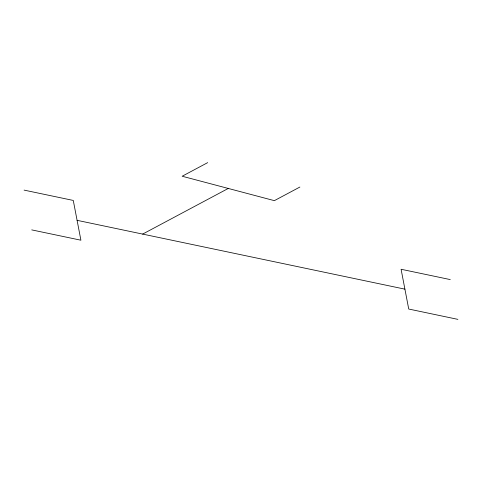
<?xml version="1.0" encoding="UTF-8"?>
<svg xmlns="http://www.w3.org/2000/svg" width="482" height="482" viewBox="0 0 482 482"><rect width="100%" height="100%" fill="white"/><g stroke="black" fill="none" stroke-linecap="round" stroke-linejoin="round"><path stroke-width="0.72" d="M207.682 162.633L182.172 176.237L274.36 200.651L299.876 187.046M142.654 234.089L228.269 188.444M24.1 190.113L73.27 200.44L80.91 240.211L31.74 229.89M450.26 279.59L401.09 269.263L408.73 309.04L457.9 319.367M77.09 220.328L404.91 289.152"/></g></svg>
